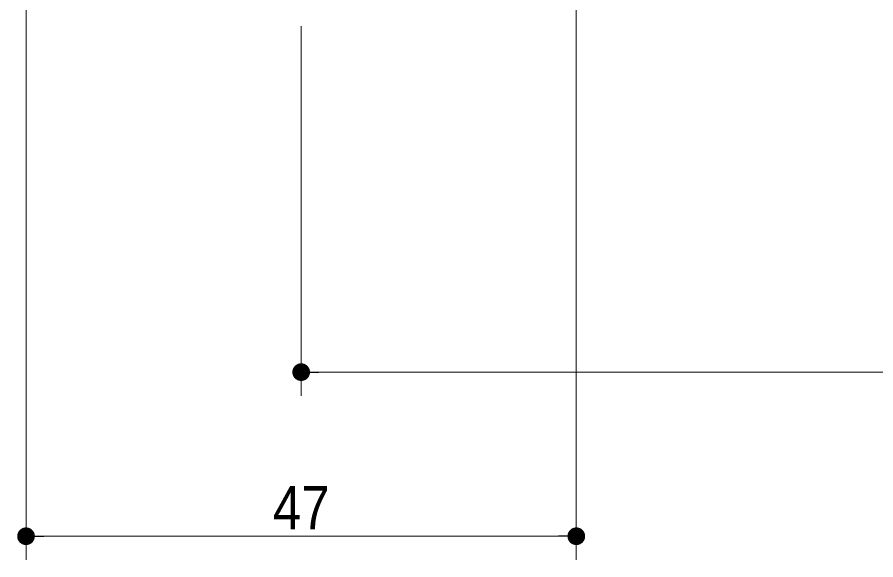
# Model space of a CAD drawing. Units: millimetres, scale not verified. Extents: x -606 to 606, y -304 to 304.
# Drawn here: x -20.3 to 52.4, y -167.8 to -121.9 of the extents above; entities that cross this region are included whole.
import ezdxf
from ezdxf.enums import TextEntityAlignment as Align

# ---------------------------------------------------------------- set-up
doc = ezdxf.new("R2010")
doc.units = ezdxf.units.MM
doc.header["$LTSCALE"] = 2
doc.header["$PDMODE"] = 32
doc.header["$PDSIZE"] = 1
doc.layers.add('0-2_2寸法-1', color=7, linetype='Continuous', lineweight=5)
doc.layers.add('0-3_0', color=7, linetype='Continuous', lineweight=25)
doc.layers.add('0-4_Defpoints', color=7, linetype='Continuous')
doc.styles.add('ＭＳ Ｐゴシック', font='')
doc.styles.get('ＭＳ Ｐゴシック').set_extended_font_data('MS PGothic')

# ---------------------------------------------------------------- blocks, each defined once
blk = doc.blocks.new('_Dot')
at = {"layer": '0-3_0'}
blk.add_line((-1, 0), (-2, 0), dxfattribs=at)
for points in [[(0, 0), (-0.309, 0.951), (-0.187, 0.982)], [(0, 0), (-0.187, 0.982), (-0.063, 0.998)], [(0, 0), (-0.063, 0.998), (0.063, 0.998)], [(0, 0), (0.063, 0.998), (0.187, 0.982)], [(0, 0), (0.187, 0.982), (0.309, 0.951)], [(0, 0), (-1, 0), (-0.992, 0.125)], [(0, 0), (-0.992, -0.125), (-1, 0)], [(0, 0), (-0.992, 0.125), (-0.969, 0.249)], [(0, 0), (-0.969, -0.249), (-0.992, -0.125)], [(0, 0), (-0.969, 0.249), (-0.93, 0.368)], [(0, 0), (-0.93, -0.368), (-0.969, -0.249)], [(0, 0), (-0.93, 0.368), (-0.876, 0.482)], [(0, 0), (-0.876, -0.482), (-0.93, -0.368)], [(0, 0), (-0.876, 0.482), (-0.809, 0.588)], [(0, 0), (-0.809, -0.588), (-0.876, -0.482)], [(0, 0), (-0.809, 0.588), (-0.729, 0.685)], [(0, 0), (-0.729, -0.685), (-0.809, -0.588)], [(0, 0), (-0.729, 0.685), (-0.637, 0.771)], [(0, 0), (-0.637, -0.771), (-0.729, -0.685)], [(0, 0), (-0.637, 0.771), (-0.536, 0.844)], [(0, 0), (-0.536, -0.844), (-0.637, -0.771)], [(0, 0), (-0.536, 0.844), (-0.426, 0.905)], [(0, 0), (-0.426, -0.905), (-0.536, -0.844)], [(0, 0), (-0.426, 0.905), (-0.309, 0.951)], [(0, 0), (-0.309, -0.951), (-0.426, -0.905)], [(0, 0), (-0.187, -0.982), (-0.309, -0.951)], [(0, 0), (-0.063, -0.998), (-0.187, -0.982)], [(0, 0), (0.063, -0.998), (-0.063, -0.998)], [(0, 0), (0.309, 0.951), (0.426, 0.905)], [(0, 0), (0.426, 0.905), (0.536, 0.844)], [(0, 0), (0.536, 0.844), (0.637, 0.771)], [(0, 0), (0.637, 0.771), (0.729, 0.685)], [(0, 0), (0.729, 0.685), (0.809, 0.588)], [(0, 0), (0.809, 0.588), (0.876, 0.482)], [(0, 0), (0.876, 0.482), (0.93, 0.368)], [(0, 0), (0.93, 0.368), (0.969, 0.249)], [(0, 0), (0.969, 0.249), (0.992, 0.125)], [(0, 0), (0.992, 0.125), (1, 0)], [(0, 0), (0.187, -0.982), (0.063, -0.998)], [(0, 0), (0.309, -0.951), (0.187, -0.982)], [(0, 0), (0.426, -0.905), (0.309, -0.951)], [(0, 0), (0.536, -0.844), (0.426, -0.905)], [(0, 0), (0.637, -0.771), (0.536, -0.844)], [(0, 0), (0.729, -0.685), (0.637, -0.771)], [(0, 0), (0.809, -0.588), (0.729, -0.685)], [(0, 0), (0.876, -0.482), (0.809, -0.588)], [(0, 0), (0.93, -0.368), (0.876, -0.482)], [(0, 0), (0.969, -0.249), (0.93, -0.368)], [(0, 0), (0.992, -0.125), (0.969, -0.249)], [(0, 0), (1, 0), (0.992, -0.125)]]:
    blk.add_solid(points, dxfattribs=at)

msp = doc.modelspace()

# ---------------------------------------------------------------- linework, layer by layer
at = {"layer": '0-2_2寸法-1'}
for p, q in [((-19.58, -93.079), (-19.58, -167.85)), ((27.057, -93.079), (27.056, -167.85)), ((3.738, -122.611), (3.738, -153.943)), ((5.239, -151.943), (114.237, -151.943)), ((-18.079, -165.85), (25.556, -165.85))]:
    msp.add_line(p, q, dxfattribs=at)
at = {"layer": '0-4_Defpoints'}
msp.add_point((27.056, -165.85), dxfattribs=at)

# ---------------------------------------------------------------- block references
at = {"layer": '0-2_2寸法-1', "xscale": 0.7503418, "yscale": 0.7503418}
for p, rotation in [((3.738, -151.943), 180), ((-19.58, -165.85), 179.99999), ((27.056, -165.85), 359.99999)]:
    msp.add_blockref('_Dot', p, dxfattribs=dict(at, rotation=rotation))

# ---------------------------------------------------------------- texts
at = {"layer": '0-2_2寸法-1', "style": 'ＭＳ Ｐゴシック', "width": 0.9}
msp.add_text('47', height=3.666, dxfattribs=at).set_placement((1.347, -166.356), align=Align.BOTTOM_LEFT)

doc.saveas('drawing.dxf')
